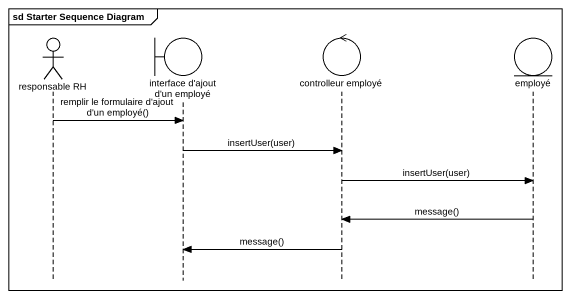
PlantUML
@startuml
mainframe sd Starter Sequence Diagram
hide footbox
actor "responsable RH" as responsable_RH
boundary "interface d'ajout d'un employé" as interface_d_ajout_d_un
control "controlleur employé" as controlleur_employé
entity employé

responsable_RH -> interface_d_ajout_d_un : remplir le formulaire d'ajout d'un employé()
interface_d_ajout_d_un -> controlleur_employé : insertUser(user)
controlleur_employé -> employé : insertUser(user)
employé -> controlleur_employé : message()
controlleur_employé -> interface_d_ajout_d_un : message()
@enduml
